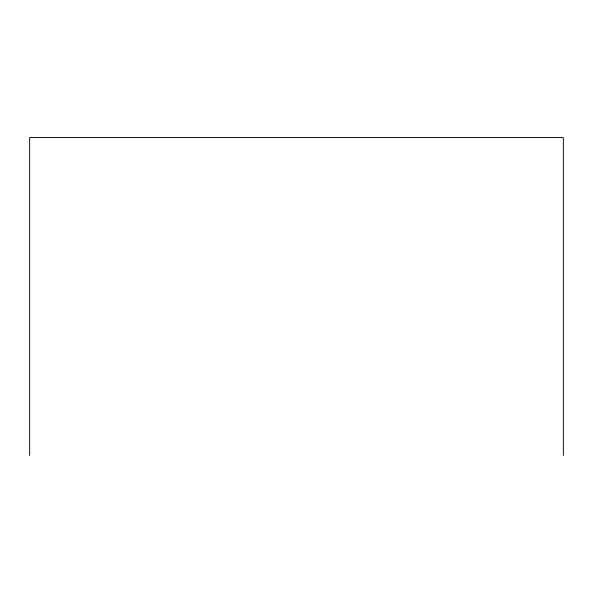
<?xml version="1.0" encoding="UTF-8"?>
<svg xmlns="http://www.w3.org/2000/svg" width="593" height="593" viewBox="0 0 593 593"><rect width="100%" height="100%" fill="white"/><g stroke="black" fill="none" stroke-linecap="round" stroke-linejoin="round"><path stroke-width="0.89" d="M563.35 455.483L563.35 137.517L29.65 137.517L29.65 455.483"/></g></svg>
